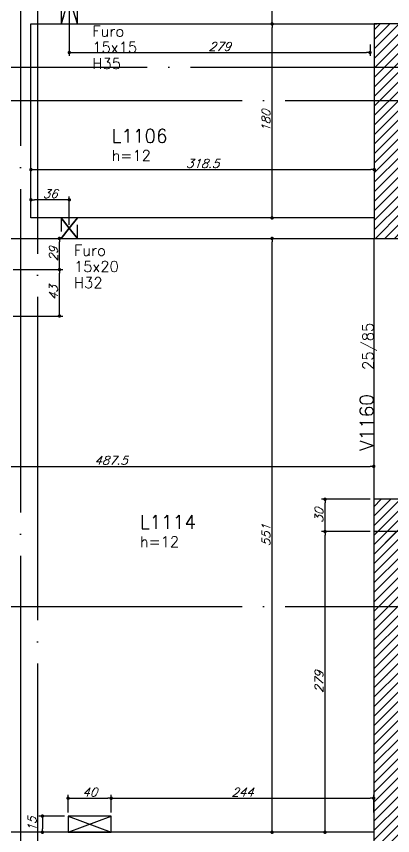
# Model space of a CAD drawing. Extents: x -4723 to 4922, y -2048 to 2452.
# Drawn here: x 2226 to 2575, y 661 to 1421 of the extents above; entities that cross this region are included whole.
import ezdxf
from ezdxf.enums import TextEntityAlignment as Align

# ---------------------------------------------------------------- set-up
doc = ezdxf.new("R2010")
doc.units = 0
doc.header["$LTSCALE"] = 50
doc.header["$MEASUREMENT"] = 0
doc.linetypes.add('EIXO', pattern=[6.8, 6, -0.4, 0, -0.4])
doc.linetypes.add('HIDDEN', pattern=[0.375, 0.25, -0.125])
doc.layers.get('0').update_dxf_attribs({"linetype": 'CONTINUOUS'})
doc.layers.get('DEFPOINTS').update_dxf_attribs({"linetype": 'CONTINUOUS'})
for name, color, linetype in [('242', 3, 'CONTINUOUS'), ('F-COTAS', 106, 'CONTINUOUS'), ('F-COTAS-FUROS', 50, 'CONTINUOUS'), ('F-EIXO', 12, 'EIXO'), ('F-FURO-PAREDE', 2, 'HIDDEN'), ('F-FURO-PAREDE-TEXTOS', 2, 'CONTINUOUS'), ('F-LAJES-DIM', 2, 'CONTINUOUS'), ('F-LAJES-NOME', 4, 'CONTINUOUS'), ('F-PILARES-HACH', 174, 'CONTINUOUS'), ('F-PILARES-S', 170, 'CONTINUOUS'), ('F-PILARES-V', 170, 'CONTINUOUS'), ('F-TEXTO', 6, 'CONTINUOUS'), ('F-VIGAS', 3, 'CONTINUOUS'), ('F-VIGAS-DIM', 2, 'CONTINUOUS'), ('F-VIGAS-NOME', 4, 'CONTINUOUS'), ('F-VÃO', 1, 'CONTINUOUS')]:
    doc.layers.add(name, color=color, linetype=linetype)
doc.styles.add('CP-TEXT-INCL', font='simplex.shx', dxfattribs={"oblique": 20})
doc.styles.add('MCP', font='simplex.shx')
doc.styles.add('ROMANS', font='simplex.shx')
doc.dimstyles.new('CP-COTAS-50', dxfattribs={"dimscale": 0.64, "dimtxt": 12.5, "dimasz": 5, "dimexe": 5, "dimexo": 5, "dimgap": 2.5, "dimtad": 1, "dimdec": 1, "dimdsep": 46, "dimtxsty": 'CP-TEXT-INCL', "dimblk1": 'DOT', "dimblk2": 'DOT', "dimsah": 1, "dimcen": 9, "dimclrd": 256, "dimclre": 256, "dimclrt": 256, "dimadec": 0, "dimazin": 0, "dimtfac": 1, "dimtdec": 1, "dimtmove": 2, "dimatfit": 3, "dimldrblk": 'DOT', "dimfxl": 0, "dimtolj": 1, "dimarcsym": 0})

# ---------------------------------------------------------------- blocks, each defined once
blk = doc.blocks.new('_DOT')
at = {"color": 0, "linetype": 'ByBlock'}
blk.add_line((-0.5, 0), (-1, 0), dxfattribs=at)
at = {"color": 0, "linetype": 'ByBlock', "const_width": 0.5}
blk.add_lwpolyline([(-0.25, 0, 1), (0.25, 0, 1)], format="xyb", close=True, dxfattribs=at)
blk = doc.blocks.new('*D67')
at = {"layer": 'DEFPOINTS', "color": 0, "linetype": 'Continuous', "transparency": 16777216}
for p in [(2463.18, 1215.5), (2463.18, 1215.5), (2463.18, 664.5)]:
    blk.add_point(p, dxfattribs=at)
at = {"layer": 'F-COTAS', "linetype": 'Continuous', "lineweight": -2, "transparency": 16777216}
blk.add_line((2463.18, 667.7), (2463.18, 1212.3), dxfattribs=at)
at = {"layer": 'F-COTAS', "linetype": 'Continuous', "lineweight": -2, "transparency": 16777216, "xscale": 3.2, "yscale": 3.2, "zscale": 3.2}
for p, rotation in [((2463.18, 1215.5), 90), ((2463.18, 664.5), 270)]:
    blk.add_blockref('_DOT', p, dxfattribs=dict(at, rotation=rotation))
at = {"layer": 'F-COTAS', "linetype": 'Continuous', "transparency": 16777216, "insert": (2457.58, 940), "char_height": 8, "attachment_point": 5, "rotation": 90, "style": 'CP-TEXT-INCL'}
blk.add_mtext('\\A1;551', dxfattribs=at)
blk = doc.blocks.new('*D68')
at = {"layer": 'DEFPOINTS', "color": 0, "linetype": 'Continuous', "transparency": 16777216}
for p in [(2463.18, 1414.5), (2463.18, 1414.5), (2463.18, 1234.5)]:
    blk.add_point(p, dxfattribs=at)
at = {"layer": 'F-COTAS', "linetype": 'Continuous', "lineweight": -2, "transparency": 16777216}
blk.add_line((2463.18, 1237.7), (2463.18, 1411.3), dxfattribs=at)
at = {"layer": 'F-COTAS', "linetype": 'Continuous', "lineweight": -2, "transparency": 16777216, "xscale": 3.2, "yscale": 3.2, "zscale": 3.2}
for p, rotation in [((2463.18, 1414.5), 90), ((2463.18, 1234.5), 270)]:
    blk.add_blockref('_DOT', p, dxfattribs=dict(at, rotation=rotation))
at = {"layer": 'F-COTAS', "linetype": 'Continuous', "transparency": 16777216, "insert": (2457.58, 1324.5), "char_height": 8, "attachment_point": 5, "rotation": 90, "style": 'CP-TEXT-INCL'}
blk.add_mtext('\\A1;180', dxfattribs=at)
blk = doc.blocks.new('*D69')
at = {"layer": 'DEFPOINTS', "color": 0, "linetype": 'Continuous', "transparency": 16777216}
for p in [(2463.18, 1464.5), (2463.18, 1464.5), (2463.18, 1414.5)]:
    blk.add_point(p, dxfattribs=at)
at = {"layer": 'F-COTAS', "linetype": 'Continuous', "lineweight": -2, "transparency": 16777216}
blk.add_line((2463.18, 1417.7), (2463.18, 1461.3), dxfattribs=at)
at = {"layer": 'F-COTAS', "linetype": 'Continuous', "lineweight": -2, "transparency": 16777216, "xscale": 3.2, "yscale": 3.2, "zscale": 3.2}
for p, rotation in [((2463.18, 1464.5), 90), ((2463.18, 1414.5), 270)]:
    blk.add_blockref('_DOT', p, dxfattribs=dict(at, rotation=rotation))
at = {"layer": 'F-COTAS', "linetype": 'Continuous', "transparency": 16777216, "insert": (2457.58, 1439.5), "char_height": 8, "attachment_point": 5, "rotation": 90, "style": 'CP-TEXT-INCL'}
blk.add_mtext('\\A1;50', dxfattribs=at)
blk = doc.blocks.new('*D88')
at = {"layer": 'DEFPOINTS', "color": 0, "linetype": 'Continuous', "transparency": 16777216}
for p in [(2070, 1003.98), (2557.5, 1003.98), (2557.5, 1003.98)]:
    blk.add_point(p, dxfattribs=at)
at = {"layer": 'F-COTAS', "linetype": 'Continuous', "lineweight": -2, "transparency": 16777216}
blk.add_line((2073.2, 1003.98), (2554.3, 1003.98), dxfattribs=at)
at = {"layer": 'F-COTAS', "linetype": 'Continuous', "lineweight": -2, "transparency": 16777216, "xscale": 3.2, "yscale": 3.2, "zscale": 3.2, "rotation": 180}
blk.add_blockref('_DOT', (2070, 1003.98), dxfattribs=at)
at = {"layer": 'F-COTAS', "linetype": 'Continuous', "lineweight": -2, "transparency": 16777216, "xscale": 3.2, "yscale": 3.2, "zscale": 3.2}
blk.add_blockref('_DOT', (2557.5, 1003.98), dxfattribs=at)
at = {"layer": 'F-COTAS', "linetype": 'Continuous', "transparency": 16777216, "insert": (2313.75, 1009.58), "char_height": 8, "attachment_point": 5, "style": 'CP-TEXT-INCL'}
blk.add_mtext('\\A1;487.5', dxfattribs=at)
blk = doc.blocks.new('*D99')
at = {"layer": 'DEFPOINTS', "color": 0, "linetype": 'Continuous', "transparency": 16777216}
for p in [(2239.5, 1279.34), (2558, 1279.34), (2558, 1279.34)]:
    blk.add_point(p, dxfattribs=at)
at = {"layer": 'F-COTAS', "linetype": 'Continuous', "lineweight": -2, "transparency": 16777216}
blk.add_line((2242.7, 1279.34), (2554.8, 1279.34), dxfattribs=at)
at = {"layer": 'F-COTAS', "linetype": 'Continuous', "lineweight": -2, "transparency": 16777216, "xscale": 3.2, "yscale": 3.2, "zscale": 3.2, "rotation": 180}
blk.add_blockref('_DOT', (2239.5, 1279.34), dxfattribs=at)
at = {"layer": 'F-COTAS', "linetype": 'Continuous', "lineweight": -2, "transparency": 16777216, "xscale": 3.2, "yscale": 3.2, "zscale": 3.2}
blk.add_blockref('_DOT', (2558, 1279.34), dxfattribs=at)
at = {"layer": 'F-COTAS', "linetype": 'Continuous', "transparency": 16777216, "insert": (2398.75, 1284.94), "char_height": 8, "attachment_point": 5, "style": 'CP-TEXT-INCL'}
blk.add_mtext('\\A1;318.5', dxfattribs=at)
blk = doc.blocks.new('*U155')
at = {"layer": 'F-EIXO'}
blk.add_line((0, 0), (7197, 0), dxfattribs=at)
at = {"layer": 'F-TEXTO', "style": 'ROMANS'}
blk.add_attdef('EIXO', text='', height=17.5, dxfattribs=at).set_placement((-28.2072, 0), align=Align.MIDDLE_CENTER)
blk = doc.blocks.new('*U156')
at = {"layer": 'F-EIXO'}
blk.add_line((0, 0), (7197, 0), dxfattribs=at)
at = {"layer": 'F-TEXTO', "style": 'ROMANS'}
blk.add_attdef('EIXO', text='', height=17.5, dxfattribs=at).set_placement((-28.2072, 0), align=Align.MIDDLE_CENTER)
blk = doc.blocks.new('*U157')
at = {"layer": 'F-EIXO'}
blk.add_line((0, 0), (7285, 0), dxfattribs=at)
at = {"layer": 'F-TEXTO', "style": 'ROMANS'}
blk.add_attdef('EIXO', text='', height=17.5, dxfattribs=at).set_placement((-28.2072, 0), align=Align.MIDDLE_CENTER)
blk = doc.blocks.new('*U176')
at = {"layer": 'F-EIXO'}
blk.add_line((0, 0), (0, -2655), dxfattribs=at)
at = {"layer": 'F-TEXTO', "style": 'ROMANS'}
blk.add_attdef('EIXO', text='', height=17.5, rotation=360, dxfattribs=at).set_placement((0, 28.21), align=Align.MIDDLE_CENTER)
blk = doc.blocks.new('*U182')
at = {"layer": 'F-EIXO'}
blk.add_line((0, 0), (0, -2755), dxfattribs=at)
at = {"layer": 'F-TEXTO', "style": 'ROMANS'}
blk.add_attdef('EIXO', text='', height=17.5, rotation=360, dxfattribs=at).set_placement((0, 28.2072), align=Align.MIDDLE_CENTER)
blk = doc.blocks.new('*D295')
at = {"layer": 'DEFPOINTS', "color": 0, "linetype": 'Continuous', "transparency": 16777216}
for p in [(2512.31, 943.5), (2557.5, 943.5), (2531.04, 664.5)]:
    blk.add_point(p, dxfattribs=at)
at = {"layer": 'F-COTAS', "linetype": 'Continuous', "lineweight": -2, "transparency": 16777216}
for p, q in [((2554.3, 943.5), (2509.11, 943.5)), ((2512.31, 667.7), (2512.31, 940.3)), ((2527.84, 664.5), (2509.11, 664.5))]:
    blk.add_line(p, q, dxfattribs=at)
at = {"layer": 'F-COTAS', "linetype": 'Continuous', "lineweight": -2, "transparency": 16777216, "xscale": 3.2, "yscale": 3.2, "zscale": 3.2}
for p, rotation in [((2512.31, 943.5), 90), ((2512.31, 664.5), 270)]:
    blk.add_blockref('_DOT', p, dxfattribs=dict(at, rotation=rotation))
at = {"layer": 'F-COTAS', "linetype": 'Continuous', "transparency": 16777216, "insert": (2506.71, 804), "char_height": 8, "attachment_point": 5, "rotation": 90, "style": 'CP-TEXT-INCL'}
blk.add_mtext('\\A1;279', dxfattribs=at)
blk = doc.blocks.new('*D296')
at = {"layer": 'DEFPOINTS', "color": 0, "linetype": 'Continuous', "transparency": 16777216}
for p in [(2512.31, 973.5), (2557.5, 973.5), (2543.53, 943.5)]:
    blk.add_point(p, dxfattribs=at)
at = {"layer": 'F-COTAS', "linetype": 'Continuous', "lineweight": -2, "transparency": 16777216}
for p, q in [((2554.3, 973.5), (2509.11, 973.5)), ((2512.31, 946.7), (2512.31, 970.3)), ((2540.33, 943.5), (2509.11, 943.5))]:
    blk.add_line(p, q, dxfattribs=at)
at = {"layer": 'F-COTAS', "linetype": 'Continuous', "lineweight": -2, "transparency": 16777216, "xscale": 3.2, "yscale": 3.2, "zscale": 3.2}
for p, rotation in [((2512.31, 973.5), 90), ((2512.31, 943.5), 270)]:
    blk.add_blockref('_DOT', p, dxfattribs=dict(at, rotation=rotation))
at = {"layer": 'F-COTAS', "linetype": 'Continuous', "transparency": 16777216, "insert": (2506.71, 958.5), "char_height": 8, "attachment_point": 5, "rotation": 90, "style": 'CP-TEXT-INCL'}
blk.add_mtext('\\A1;30', dxfattribs=at)
blk = doc.blocks.new('*U364')
at = {"layer": 'F-VÃO'}
for p, q in [((0, 0), (40, 15)), ((0, 15), (40, 0))]:
    blk.add_line(p, q, dxfattribs=at)
at = {"layer": 'F-VÃO', "color": 3}
blk.add_lwpolyline([(0, 0), (40, 0), (40, 15), (0, 15)], close=True, dxfattribs=at)
blk = doc.blocks.new('*D425')
at = {"layer": 'DEFPOINTS', "color": 0, "linetype": 'Continuous', "transparency": 16777216}
for p in [(2274, 679.5), (2250.17, 664.5), (2267.56, 664.5)]:
    blk.add_point(p, dxfattribs=at)
at = {"layer": 'F-COTAS-FUROS', "linetype": 'Continuous', "lineweight": -2, "transparency": 16777216}
for p, q in [((2270.8, 679.5), (2246.97, 679.5)), ((2250.17, 676.3), (2250.17, 667.7)), ((2264.36, 664.5), (2246.97, 664.5))]:
    blk.add_line(p, q, dxfattribs=at)
at = {"layer": 'F-COTAS-FUROS', "linetype": 'Continuous', "lineweight": -2, "transparency": 16777216, "xscale": 3.2, "yscale": 3.2, "zscale": 3.2}
for p, rotation in [((2250.17, 679.5), 90), ((2250.17, 664.5), 270)]:
    blk.add_blockref('_DOT', p, dxfattribs=dict(at, rotation=rotation))
at = {"layer": 'F-COTAS-FUROS', "linetype": 'Continuous', "transparency": 16777216, "insert": (2240.57, 672), "char_height": 8, "attachment_point": 5, "rotation": 90, "style": 'CP-TEXT-INCL'}
blk.add_mtext('\\A1;15', dxfattribs=at)
blk = doc.blocks.new('*D426')
at = {"layer": 'DEFPOINTS', "color": 0, "linetype": 'Continuous', "transparency": 16777216}
for p in [(2314, 696.06), (2274, 679.5), (2314, 679.5)]:
    blk.add_point(p, dxfattribs=at)
at = {"layer": 'F-COTAS-FUROS', "linetype": 'Continuous', "lineweight": -2, "transparency": 16777216}
for p, q in [((2274, 682.7), (2274, 699.26)), ((2277.2, 696.06), (2310.8, 696.06)), ((2314, 682.7), (2314, 699.26))]:
    blk.add_line(p, q, dxfattribs=at)
at = {"layer": 'F-COTAS-FUROS', "linetype": 'Continuous', "lineweight": -2, "transparency": 16777216, "xscale": 3.2, "yscale": 3.2, "zscale": 3.2, "rotation": 180}
blk.add_blockref('_DOT', (2274, 696.06), dxfattribs=at)
at = {"layer": 'F-COTAS-FUROS', "linetype": 'Continuous', "lineweight": -2, "transparency": 16777216, "xscale": 3.2, "yscale": 3.2, "zscale": 3.2}
blk.add_blockref('_DOT', (2314, 696.06), dxfattribs=at)
at = {"layer": 'F-COTAS-FUROS', "linetype": 'Continuous', "transparency": 16777216, "insert": (2294, 701.66), "char_height": 8, "attachment_point": 5, "style": 'CP-TEXT-INCL'}
blk.add_mtext('\\A1;40', dxfattribs=at)
blk = doc.blocks.new('*D427')
at = {"layer": 'DEFPOINTS', "color": 0, "linetype": 'Continuous', "transparency": 16777216}
for p in [(2557.5, 696.06), (2314, 679.5), (2557.5, 679.5)]:
    blk.add_point(p, dxfattribs=at)
at = {"layer": 'F-COTAS-FUROS', "linetype": 'Continuous', "lineweight": -2, "transparency": 16777216}
for p, q in [((2314, 682.7), (2314, 699.26)), ((2317.2, 696.06), (2554.3, 696.06)), ((2557.5, 682.7), (2557.5, 699.26))]:
    blk.add_line(p, q, dxfattribs=at)
at = {"layer": 'F-COTAS-FUROS', "linetype": 'Continuous', "lineweight": -2, "transparency": 16777216, "xscale": 3.2, "yscale": 3.2, "zscale": 3.2, "rotation": 180}
blk.add_blockref('_DOT', (2314, 696.06), dxfattribs=at)
at = {"layer": 'F-COTAS-FUROS', "linetype": 'Continuous', "lineweight": -2, "transparency": 16777216, "xscale": 3.2, "yscale": 3.2, "zscale": 3.2}
blk.add_blockref('_DOT', (2557.5, 696.06), dxfattribs=at)
at = {"layer": 'F-COTAS-FUROS', "linetype": 'Continuous', "transparency": 16777216, "insert": (2435.75, 701.66), "char_height": 8, "attachment_point": 5, "style": 'CP-TEXT-INCL'}
blk.add_mtext('\\A1;244', dxfattribs=at)
blk = doc.blocks.new('*D448')
at = {"layer": 'DEFPOINTS', "color": 0, "linetype": 'Continuous', "transparency": 16777216}
for p in [(2220, 1186.5), (2265.98, 1186.5), (2220, 1143.5)]:
    blk.add_point(p, dxfattribs=at)
at = {"layer": 'F-COTAS-FUROS', "linetype": 'Continuous', "lineweight": -2, "transparency": 16777216}
for p, q in [((2223.2, 1186.5), (2269.18, 1186.5)), ((2265.98, 1146.7), (2265.98, 1183.3)), ((2223.2, 1143.5), (2269.18, 1143.5))]:
    blk.add_line(p, q, dxfattribs=at)
at = {"layer": 'F-COTAS-FUROS', "linetype": 'Continuous', "lineweight": -2, "transparency": 16777216, "xscale": 3.2, "yscale": 3.2, "zscale": 3.2}
for p, rotation in [((2265.98, 1186.5), 90), ((2265.98, 1143.5), 270)]:
    blk.add_blockref('_DOT', p, dxfattribs=dict(at, rotation=rotation))
at = {"layer": 'F-COTAS-FUROS', "linetype": 'Continuous', "transparency": 16777216, "insert": (2260.38, 1165), "char_height": 8, "attachment_point": 5, "rotation": 90, "style": 'CP-TEXT-INCL'}
blk.add_mtext('\\A1;43', dxfattribs=at)
blk = doc.blocks.new('*D449')
at = {"layer": 'DEFPOINTS', "color": 0, "linetype": 'Continuous', "transparency": 16777216}
for p in [(2253.55, 1215.5), (2265.98, 1215.5), (2220, 1186.5)]:
    blk.add_point(p, dxfattribs=at)
at = {"layer": 'F-COTAS-FUROS', "linetype": 'Continuous', "lineweight": -2, "transparency": 16777216}
for p, q in [((2256.75, 1215.5), (2269.18, 1215.5)), ((2265.98, 1189.7), (2265.98, 1212.3)), ((2223.2, 1186.5), (2269.18, 1186.5))]:
    blk.add_line(p, q, dxfattribs=at)
at = {"layer": 'F-COTAS-FUROS', "linetype": 'Continuous', "lineweight": -2, "transparency": 16777216, "xscale": 3.2, "yscale": 3.2, "zscale": 3.2}
for p, rotation in [((2265.98, 1215.5), 90), ((2265.98, 1186.5), 270)]:
    blk.add_blockref('_DOT', p, dxfattribs=dict(at, rotation=rotation))
at = {"layer": 'F-COTAS-FUROS', "linetype": 'Continuous', "transparency": 16777216, "insert": (2260.38, 1201), "char_height": 8, "attachment_point": 5, "rotation": 90, "style": 'CP-TEXT-INCL'}
blk.add_mtext('\\A1;29', dxfattribs=at)
blk = doc.blocks.new('*D532')
at = {"layer": 'DEFPOINTS', "color": 0, "linetype": 'Continuous', "transparency": 16777216}
for p in [(2275.1, 1439.5), (2554.04, 1398.62), (2554.04, 1387.94)]:
    blk.add_point(p, dxfattribs=at)
at = {"layer": 'F-COTAS-FUROS', "linetype": 'Continuous', "lineweight": -2, "transparency": 16777216}
for p, q in [((2275.1, 1436.3), (2275.1, 1384.74)), ((2554.04, 1395.42), (2554.04, 1384.74)), ((2278.3, 1387.94), (2550.84, 1387.94))]:
    blk.add_line(p, q, dxfattribs=at)
at = {"layer": 'F-COTAS-FUROS', "linetype": 'Continuous', "lineweight": -2, "transparency": 16777216, "xscale": 3.2, "yscale": 3.2, "zscale": 3.2, "rotation": 180}
blk.add_blockref('_DOT', (2275.1, 1387.94), dxfattribs=at)
at = {"layer": 'F-COTAS-FUROS', "linetype": 'Continuous', "lineweight": -2, "transparency": 16777216, "xscale": 3.2, "yscale": 3.2, "zscale": 3.2}
blk.add_blockref('_DOT', (2554.04, 1387.94), dxfattribs=at)
at = {"layer": 'F-COTAS-FUROS', "linetype": 'Continuous', "transparency": 16777216, "insert": (2414.57, 1393.54), "char_height": 8, "attachment_point": 5, "style": 'CP-TEXT-INCL'}
blk.add_mtext('\\A1;279', dxfattribs=at)
blk = doc.blocks.new('*D533')
at = {"layer": 'DEFPOINTS', "color": 0, "linetype": 'Continuous', "transparency": 16777216}
for p in [(2239.5, 1251.32), (2239.5, 1243.94), (2275.1, 1225)]:
    blk.add_point(p, dxfattribs=at)
at = {"layer": 'F-COTAS-FUROS', "linetype": 'Continuous', "lineweight": -2, "transparency": 16777216}
for p, q in [((2239.5, 1247.14), (2239.5, 1254.52)), ((2275.1, 1228.2), (2275.1, 1254.52)), ((2271.9, 1251.32), (2242.7, 1251.32))]:
    blk.add_line(p, q, dxfattribs=at)
at = {"layer": 'F-COTAS-FUROS', "linetype": 'Continuous', "lineweight": -2, "transparency": 16777216, "xscale": 3.2, "yscale": 3.2, "zscale": 3.2, "rotation": 180}
blk.add_blockref('_DOT', (2239.5, 1251.32), dxfattribs=at)
at = {"layer": 'F-COTAS-FUROS', "linetype": 'Continuous', "lineweight": -2, "transparency": 16777216, "xscale": 3.2, "yscale": 3.2, "zscale": 3.2}
blk.add_blockref('_DOT', (2275.1, 1251.32), dxfattribs=at)
at = {"layer": 'F-COTAS-FUROS', "linetype": 'Continuous', "transparency": 16777216, "insert": (2257.3, 1256.92), "char_height": 8, "attachment_point": 5, "style": 'CP-TEXT-INCL'}
blk.add_mtext('\\A1;36', dxfattribs=at)

msp = doc.modelspace()

# ---------------------------------------------------------------- hatches: boundary and pattern name
at = {"layer": 'F-PILARES-HACH', "linetype": 'Continuous'}
h = msp.add_hatch(dxfattribs=at)
h.set_pattern_fill('ANSI31', color=256, scale=50, style=0)
h.paths.add_polyline_path([(2558, 1215.5), (2583, 1215.5), (2583, 1414.5), (2558, 1414.5)], flags=16)
h = msp.add_hatch(dxfattribs=at)
h.set_pattern_fill('ANSI31', color=256, scale=50, style=0)
h.paths.add_polyline_path([(2557.5, 645.5), (2582.5, 645.5), (2582.5, 973.5), (2557.5, 973.5)], flags=16)
h = msp.add_hatch(dxfattribs=at)
h.set_pattern_fill('ANSI31', color=256, scale=50, style=0)
h.paths.add_polyline_path([(2557.5, 645.5), (2582.5, 645.5), (2582.5, 943.5), (2557.5, 943.5)], flags=16)

# ---------------------------------------------------------------- linework, layer by layer
at = {"layer": '242', "linetype": 'Continuous'}
for p, q in [((2570.5, 1315), (2570.5, 1315)), ((2570, 809.5), (2570, 809.5)), ((2570, 794.5), (2570, 794.5))]:
    msp.add_line(p, q, dxfattribs=at)
at = {"layer": 'F-FURO-PAREDE'}
for points in [[(2275.1, 1439.5), (2267.6, 1414.5), (2282.6, 1414.5), (2275.1, 1439.5), (2282.6, 1414.5), (2282.6, 1464.5), (2275.1, 1439.5), (2282.6, 1464.5), (2267.6, 1464.5), (2275.1, 1439.5), (2267.6, 1464.5), (2267.6, 1414.5), (2275.1, 1439.5)], [(2275.1, 1225), (2267.6, 1215.5), (2282.6, 1215.5), (2275.1, 1225), (2282.6, 1215.5), (2282.6, 1234.5), (2275.1, 1225), (2282.6, 1234.5), (2267.6, 1234.5), (2275.1, 1225), (2267.6, 1234.5), (2267.6, 1215.5), (2275.1, 1225)]]:
    msp.add_lwpolyline(points, dxfattribs=at)
at = {"layer": 'F-PILARES-S', "linetype": 'Continuous'}
for points in [[(2558, 1215.5), (2583, 1215.5), (2583, 1414.5), (2558, 1414.5), (2558, 1215.5)], [(2557.5, 645.5), (2582.5, 645.5), (2582.5, 943.5), (2557.5, 943.5), (2557.5, 645.5)]]:
    msp.add_lwpolyline(points, dxfattribs=at)
at = {"layer": 'F-PILARES-V', "linetype": 'Continuous'}
msp.add_lwpolyline([(2557.5, 645.5), (2582.5, 645.5), (2582.5, 973.5), (2557.5, 973.5), (2557.5, 645.5)], dxfattribs=at)
at = {"layer": 'F-VIGAS'}
for points in [[(2239.5, 1234.5), (2239.5, 1414.5)], [(2239.5, 1414.5), (2560.5, 1414.5)], [(2558, 1234.5), (2239.5, 1234.5)], [(2075.5, 1215.5), (2230, 1215.5)], [(2230, 1215.5), (2557.5, 1215.5)], [(2557.5, 1215.5), (2557.5, 943.5)], [(2558, 1215.5), (2557.5, 1215.5)], [(2557.5, 664.5), (2070, 664.5)]]:
    msp.add_lwpolyline(points, dxfattribs=at)

# ---------------------------------------------------------------- block references
at = {"layer": 'F-EIXO', "linetype": 'Continuous'}
for name, p in [('*U182', (2230, 1941.357)), ('*U176', (2245.5, 1841.357)), ('*U157', (-3734.274, 1374.5)), ('*U156', (-3646.32, 1343.5)), ('*U155', (-3646.32, 874))]:
    msp.add_blockref(name, p, dxfattribs=at)
at = {"layer": 'F-VÃO', "linetype": 'Continuous'}
msp.add_blockref('*U364', (2274, 664.5), dxfattribs=at)

# ---------------------------------------------------------------- texts
at = {"layer": 'F-FURO-PAREDE-TEXTOS', "linetype": 'Continuous', "style": 'MCP'}
for s, p in [('Furo', (2296.462, 1402.738)), ('15x15', (2296.462, 1387.738)), ('H35', (2296.462, 1372.738)), ('Furo', (2279.46, 1199.394)), ('15x20', (2279.46, 1184.394)), ('H32', (2279.46, 1169.394))]:
    msp.add_text(s, height=10, dxfattribs=at).set_placement(p)
at = {"layer": 'F-LAJES-DIM', "linetype": 'Continuous', "style": 'MCP'}
for p in [(2314.346, 1287.341), (2340.532, 929.065)]:
    msp.add_text('h=12', height=10, dxfattribs=at).set_placement(p)
at = {"layer": 'F-LAJES-NOME', "linetype": 'Continuous', "style": 'MCP'}
for s, p in [('L1106', (2314.346, 1304.341)), ('L1114', (2340.532, 946.065))]:
    msp.add_text(s, height=12.5, dxfattribs=at).set_placement(p)
at = {"layer": 'F-VIGAS-DIM', "linetype": 'Continuous', "style": 'MCP'}
msp.add_text('25/85', height=10, rotation=90, dxfattribs=at).set_placement((2557.155, 1093.507))
at = {"layer": 'F-VIGAS-NOME', "linetype": 'Continuous', "style": 'MCP'}
msp.add_text('V1160', height=12.5, rotation=90, dxfattribs=at).set_placement((2557.155, 1018.507))

# ---------------------------------------------------------------- dimensions: what is measured, and where the dimension line sits
at = {"layer": 'F-COTAS', "linetype": 'Continuous'}
for base, p1, p2, angle, picture, middle in [((2463.181, 1464.5), (2463.181, 1414.5), (2463.181, 1464.5), 270, '*D69', (2457.581, 1439.5)), ((2463.181, 1414.5), (2463.181, 1234.5), (2463.181, 1414.5), 270, '*D68', (2457.581, 1324.5)), ((2558, 1279.344), (2239.5, 1279.344), (2558, 1279.344), 180, '*D99', (2398.75, 1284.944)), ((2463.181, 1215.5), (2463.181, 664.5), (2463.181, 1215.5), 270, '*D67', (2457.581, 940)), ((2557.5, 1003.976), (2070, 1003.976), (2557.5, 1003.976), 180, '*D88', (2313.75, 1009.576)), ((2512.313, 973.5), (2543.533, 943.5), (2557.5, 973.5), 90, '*D296', (2506.713, 958.5)), ((2512.313, 943.5), (2531.045, 664.5), (2557.5, 943.5), 90, '*D295', (2506.713, 804))]:
    dim = msp.add_linear_dim(base=base, p1=p1, p2=p2, angle=angle, dimstyle='CP-COTAS-50', dxfattribs=at)
    dim.commit()
    dim.dimension.update_dxf_attribs({"geometry": picture, "text_midpoint": middle})
at = {"layer": 'F-COTAS-FUROS', "linetype": 'Continuous'}
for base, p1, p2, picture, middle in [((2554.037, 1387.939), (2275.1, 1439.5), (2554.037, 1398.618), '*D532', (2414.568, 1393.539)), ((2239.5, 1251.324), (2275.1, 1225), (2239.5, 1243.939), '*D533', (2257.3, 1256.924)), ((2314, 696.059), (2274, 679.5), (2314, 679.5), '*D426', (2294, 701.659)), ((2557.5, 696.059410372), (2314, 679.5), (2557.5, 679.5), '*D427', (2435.75, 701.659410372))]:
    dim = msp.add_linear_dim(base=base, p1=p1, p2=p2, dimstyle='CP-COTAS-50', override={"dimdec": 0, "dimfxl": 7.5}, dxfattribs=at)
    dim.commit()
    dim.dimension.update_dxf_attribs({"geometry": picture, "text_midpoint": middle})
for base, p1, p2, picture, middle in [((2265.981, 1215.5), (2220, 1186.5), (2253.555, 1215.5), '*D449', (2260.381, 1201)), ((2265.981, 1186.5), (2220, 1143.5), (2220, 1186.5), '*D448', (2260.381, 1165)), ((2250.169, 664.5), (2274, 679.5), (2267.561, 664.5), '*D425', (2240.569, 672))]:
    dim = msp.add_linear_dim(base=base, p1=p1, p2=p2, angle=90, dimstyle='CP-COTAS-50', override={"dimdec": 0, "dimfxl": 7.5}, dxfattribs=at)
    dim.commit()
    dim.dimension.update_dxf_attribs({"geometry": picture, "text_midpoint": middle})

doc.saveas('drawing.dxf')
